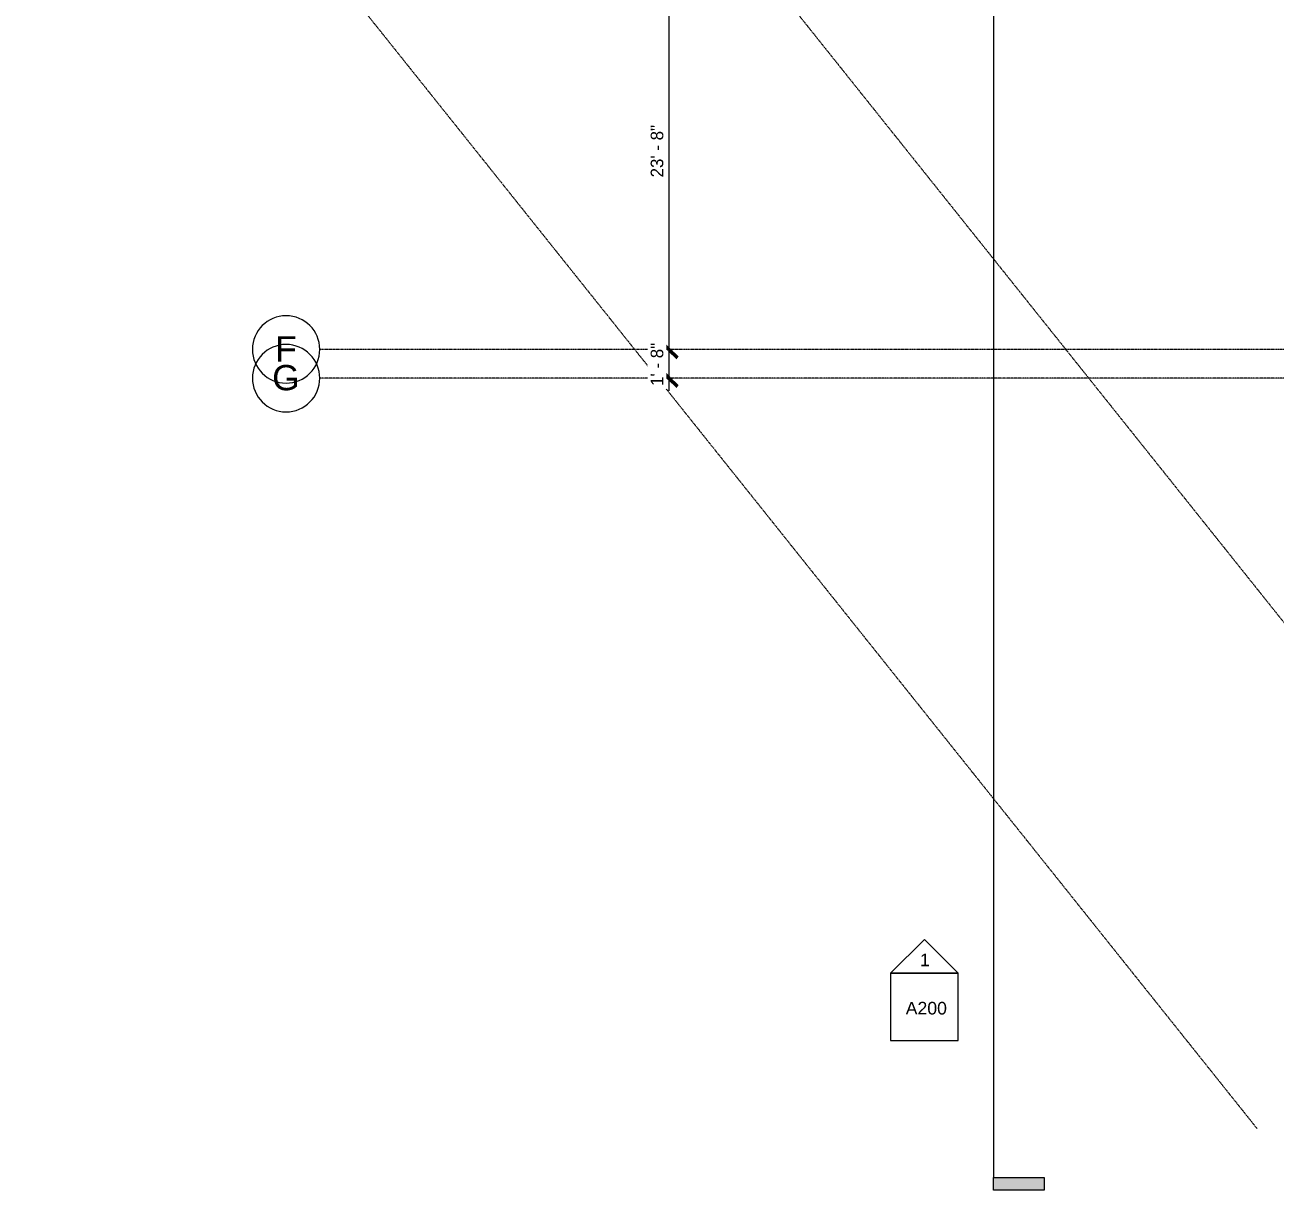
# Model space of a CAD drawing. Header units: inches. Extents: x -4182 to -1344, y 10222 to 12031.
# Drawn here: x -4124 to -3234, y 10222 to 11052 of the extents above; entities that cross this region are included whole.
import ezdxf

# ---------------------------------------------------------------- set-up
doc = ezdxf.new("R2010")
doc.units = ezdxf.units.IN
doc.header["$MEASUREMENT"] = 0
doc.linetypes.add('Double Dash 3_8_', pattern=[1, 0.375, -0.125, 0.125, -0.125, 0.125, -0.125])
doc.linetypes.add('Grid Line 1_2_', pattern=[0.875, 0.5, -0.125, 0.125, -0.125])
for name, color, linetype, lineweight in [('A-ANNO-DIMS', 211, 'Continuous', 9), ('A-ANNO-DIMS-96', 211, 'Continuous', 9), ('C-PROP-LINE', 91, 'Double Dash 3_8_', 20), ('G-ANNO-SYMB', 111, 'Continuous', 9), ('S-GRID-1', 1, 'Grid Line 1_2_', 9), ('S-GRID-IDEN', 1, 'Continuous', 9)]:
    doc.layers.add(name, color=color, linetype=linetype, lineweight=lineweight)
doc.styles.add('Arial', font='arial.ttf', dxfattribs={"height": 18})
doc.styles.add('Arial_1', font='arial.ttf', dxfattribs={"height": 9})
doc.styles.add('Century Gothic', font='ufonts.com_century-gothic.ttf', dxfattribs={"height": 9})
doc.dimstyles.new('OD__1__Tol__', dxfattribs={"dimscale": 12, "dimtxt": 9.397514, "dimasz": 1, "dimexe": 0.75, "dimexo": 0.5, "dimgap": 0.125, "dimtad": 1, "dimdec": 0, "dimzin": 3, "dimdsep": 46, "dimlunit": 4, "dimtxsty": 'Century Gothic', "dimblk1": 'OBLIQUE', "dimblk2": 'OBLIQUE', "dimsah": 1, "dimcen": 0.09, "dimdle": 0.75, "dimazin": 0, "dimtfac": 1, "dimtdec": 4, "dimtix": 1, "dimtmove": 0, "dimatfit": 3, "dimfxl": 1, "dimtvp": 1, "dimtfill": 1, "dimfrac": 2, "dimtolj": 1, "dimtzin": 0, "dimarcsym": 2})

# ---------------------------------------------------------------- blocks, each defined once
blk = doc.blocks.new('Family - ___-1264376-STRUCTURAL SCHEMATIC  - 1ST FLOOR')
at = {"layer": 'C-PROP-LINE'}
for p, q in [((-4036.63, 11639.56), (-2946.18, 10274.36)), ((-4124.19, 11364.62), (-3246.45, 10265.73))]:
    blk.add_line(p, q, dxfattribs=at)
blk = doc.blocks.new('Grid - Grid Head - Circle-50561-STRUCTURAL SCHEMATIC  - 1ST FLOOR')
at = {"layer": 'S-GRID-IDEN'}
for start, end in [(360, 180), (180, 360)]:
    blk.add_arc((0, 0), 0.25, start, end, dxfattribs=at)
blk = doc.blocks.new('Elevation - Detail Number-151647-STRUCTURAL SCHEMATIC  - 1ST FLOOR')
at = {"layer": 'G-ANNO-SYMB'}
for p, q in [((0.25, 0.25), (-0.25, 0.25)), ((-0.25, 0.25), (-0.25, -0.25)), ((0.25, -0.25), (0.25, 0.25)), ((-0.25, -0.25), (0.25, -0.25))]:
    blk.add_line(p, q, dxfattribs=at)
blk = doc.blocks.new('Elevation - Detail Number-151370-STRUCTURAL SCHEMATIC  - 1ST FLOOR')
at = {"layer": 'G-ANNO-SYMB'}
for p, q in [((0, 0.25), (-0.25, 0)), ((0.25, 0), (0, 0.25)), ((-0.25, 0), (0.25, 0))]:
    blk.add_line(p, q, dxfattribs=at)
blk = doc.blocks.new('Section - 3_32_ x 3_8_-54337-STRUCTURAL SCHEMATIC  - 1ST FLOOR')
at = {"layer": 'G-ANNO-SYMB'}
blk.add_hatch(color=256, dxfattribs=at).paths.add_polyline_path([(0, 0.375), (0, 0), (-0.09375, 0), (-0.09375, 0.375)], flags=0)
for p, q in [((0, 0.375), (-0.09375, 0.375)), ((-0.09375, 0.375), (-0.09375, 0)), ((0, 0), (0, 0.375)), ((-0.09375, 0), (0, 0))]:
    blk.add_line(p, q, dxfattribs=at)
blk = doc.blocks.new('DIMBLOCK17-STRUCTURAL SCHEMATIC  - 1ST FLOOR')
at = {"layer": 'A-ANNO-DIMS-96', "lineweight": 50}
for p, q in [((-3665.42, 11104.52), (-3671.42, 11110.52)), ((-3665.42, 11104.52), (-3659.42, 11098.52)), ((-3665.42, 10820.89), (-3671.42, 10826.89)), ((-3665.42, 10820.89), (-3659.42, 10814.89))]:
    blk.add_line(p, q, dxfattribs=at)
at = {"layer": 'A-ANNO-DIMS-96'}
for p, q in [((-3662.94, 11104.52), (-3674.42, 11104.52)), ((-3665.42, 11104.52), (-3665.42, 10820.89)), ((-3665.42, 11104.52), (-3662.94, 11104.52)), ((-3662.94, 10820.89), (-3674.42, 10820.89)), ((-3665.42, 10820.89), (-3662.94, 10820.89))]:
    blk.add_line(p, q, dxfattribs=at)
at = {"layer": 'A-ANNO-DIMS-96', "color": 0, "insert": (-3678.46, 10943.46), "char_height": 9, "width": 46.1821, "attachment_point": 1, "rotation": 90, "line_spacing_factor": 0.984502, "style": 'Century Gothic', "bg_fill": 3, "box_fill_scale": 1.25, "bg_fill_color": 256, "bg_fill_true_color": 13158600, "bg_fill_transparency": 0}
blk.add_mtext('23\' - 8"', dxfattribs=at)
blk = doc.blocks.new('_Oblique')
at = {"color": 0, "linetype": 'ByBlock', "lineweight": -2}
blk.add_line((-0.5, -0.5), (0.5, 0.5), dxfattribs=at)
blk = doc.blocks.new('DIMBLOCK18-STRUCTURAL SCHEMATIC  - 1ST FLOOR')
at = {"layer": 'A-ANNO-DIMS-96'}
for p, q in [((-3662.94, 10820.89), (-3674.42, 10820.89)), ((-3665.42, 10820.89), (-3665.42, 10791.4)), ((-3665.42, 10820.89), (-3662.94, 10820.89)), ((-3662.94, 10800.4), (-3674.42, 10800.4)), ((-3665.42, 10800.4), (-3662.94, 10800.4))]:
    blk.add_line(p, q, dxfattribs=at)
at = {"layer": 'A-ANNO-DIMS-96', "lineweight": 50}
for p, q in [((-3665.42, 10820.89), (-3671.42, 10826.89)), ((-3665.42, 10820.89), (-3659.42, 10814.89)), ((-3665.42, 10800.4), (-3671.42, 10806.4)), ((-3665.42, 10800.4), (-3659.42, 10794.4))]:
    blk.add_line(p, q, dxfattribs=at)
at = {"layer": 'A-ANNO-DIMS-96', "color": 0, "insert": (-3678.46, 10794.9), "char_height": 9, "width": 37.7691, "attachment_point": 1, "rotation": 90, "line_spacing_factor": 0.984502, "style": 'Century Gothic', "bg_fill": 3, "box_fill_scale": 1.25, "bg_fill_color": 256, "bg_fill_true_color": 13158600, "bg_fill_transparency": 0}
blk.add_mtext('1\' - 8"', dxfattribs=at)

msp = doc.modelspace()

# ---------------------------------------------------------------- linework, layer by layer
at = {"layer": 'G-ANNO-SYMB'}
msp.add_line((-3434.23, 11973.15), (-3434.23, 10230.97), dxfattribs=at)
at = {"layer": 'S-GRID-1'}
for p, q in [((-1362.8, 10820.89), (-3914.18, 10820.89)), ((-1362.8, 10800.4), (-3914.18, 10800.4))]:
    msp.add_line(p, q, dxfattribs=at)

# ---------------------------------------------------------------- block references
at = {"layer": 'C-PROP-LINE'}
msp.add_blockref('Family - ___-1264376-STRUCTURAL SCHEMATIC  - 1ST FLOOR', (0, 0), dxfattribs=at)
at = {"layer": 'G-ANNO-SYMB', "xscale": 95.99999999999994, "yscale": 95.99999999999994, "zscale": 95.99999999999994}
for name, p in [('Elevation - Detail Number-151370-STRUCTURAL SCHEMATIC  - 1ST FLOOR', (-3483.48, 10376.46)), ('Elevation - Detail Number-151647-STRUCTURAL SCHEMATIC  - 1ST FLOOR', (-3483.48, 10352.46))]:
    msp.add_blockref(name, p, dxfattribs=at)
at = {"layer": 'G-ANNO-SYMB', "extrusion": (0, 0, -1), "xscale": 95.99999999999994, "yscale": 95.99999999999994, "zscale": 95.99999999999994, "rotation": 90.0000000000006}
msp.add_blockref('Section - 3_32_ x 3_8_-54337-STRUCTURAL SCHEMATIC  - 1ST FLOOR', (3434.23, 10230.97), dxfattribs=at)
at = {"layer": 'S-GRID-IDEN', "xscale": 95.99999999999994, "yscale": 95.99999999999994, "zscale": 95.99999999999994, "rotation": 89.9999999999996}
for p in [(-3938.18, 10820.89), (-3938.18, 10800.4)]:
    msp.add_blockref('Grid - Grid Head - Circle-50561-STRUCTURAL SCHEMATIC  - 1ST FLOOR', p, dxfattribs=at)

# ---------------------------------------------------------------- texts
at = {"layer": 'G-ANNO-SYMB', "char_height": 9, "attachment_point": 1, "style": 'Arial_1'}
for s, insert, width in [('1', (-3486.59, 10390.43), 8.484), ('A200', (-3496.76, 10356.02), 35.754)]:
    msp.add_mtext(s, dxfattribs=dict(at, insert=insert, width=width))
at = {"layer": 'S-GRID-IDEN', "char_height": 18, "attachment_point": 1, "style": 'Arial'}
for s, insert, width in [('F', (-3945.96, 10830.27), 18.786), ('G', (-3948.08, 10809.78), 23.937)]:
    msp.add_mtext(s, dxfattribs=dict(at, insert=insert, width=width))

# ---------------------------------------------------------------- next in the draw order: dimensions: what is measured, and where the dimension line sits
at = {"layer": 'A-ANNO-DIMS'}
dim = msp.add_linear_dim(base=(-3665.42, 10820.89), p1=(-3656.94, 11104.52), p2=(-3656.94, 10820.89), angle=90, dimstyle='OD__1__Tol__', override={"dimpost": '<>', "dimfxl": 283.632529}, dxfattribs=at)
dim.commit()
dim.dimension.update_dxf_attribs({"geometry": 'DIMBLOCK17-STRUCTURAL SCHEMATIC  - 1ST FLOOR', "text_midpoint": (-3671.65, 10962.7)})

# ---------------------------------------------------------------- next in the draw order: dimensions: what is measured, and where the dimension line sits
dim = msp.add_linear_dim(base=(-3665.42, 10800.4), p1=(-3656.94, 10820.89), p2=(-3656.94, 10800.4), angle=90, dimstyle='OD__1__Tol__', override={"dimpost": '<>', "dimfxl": 20.492471}, dxfattribs=at)
dim.commit()
dim.dimension.update_dxf_attribs({"geometry": 'DIMBLOCK18-STRUCTURAL SCHEMATIC  - 1ST FLOOR', "text_midpoint": (-3671.65, 10810.64)})

doc.saveas('drawing.dxf')
